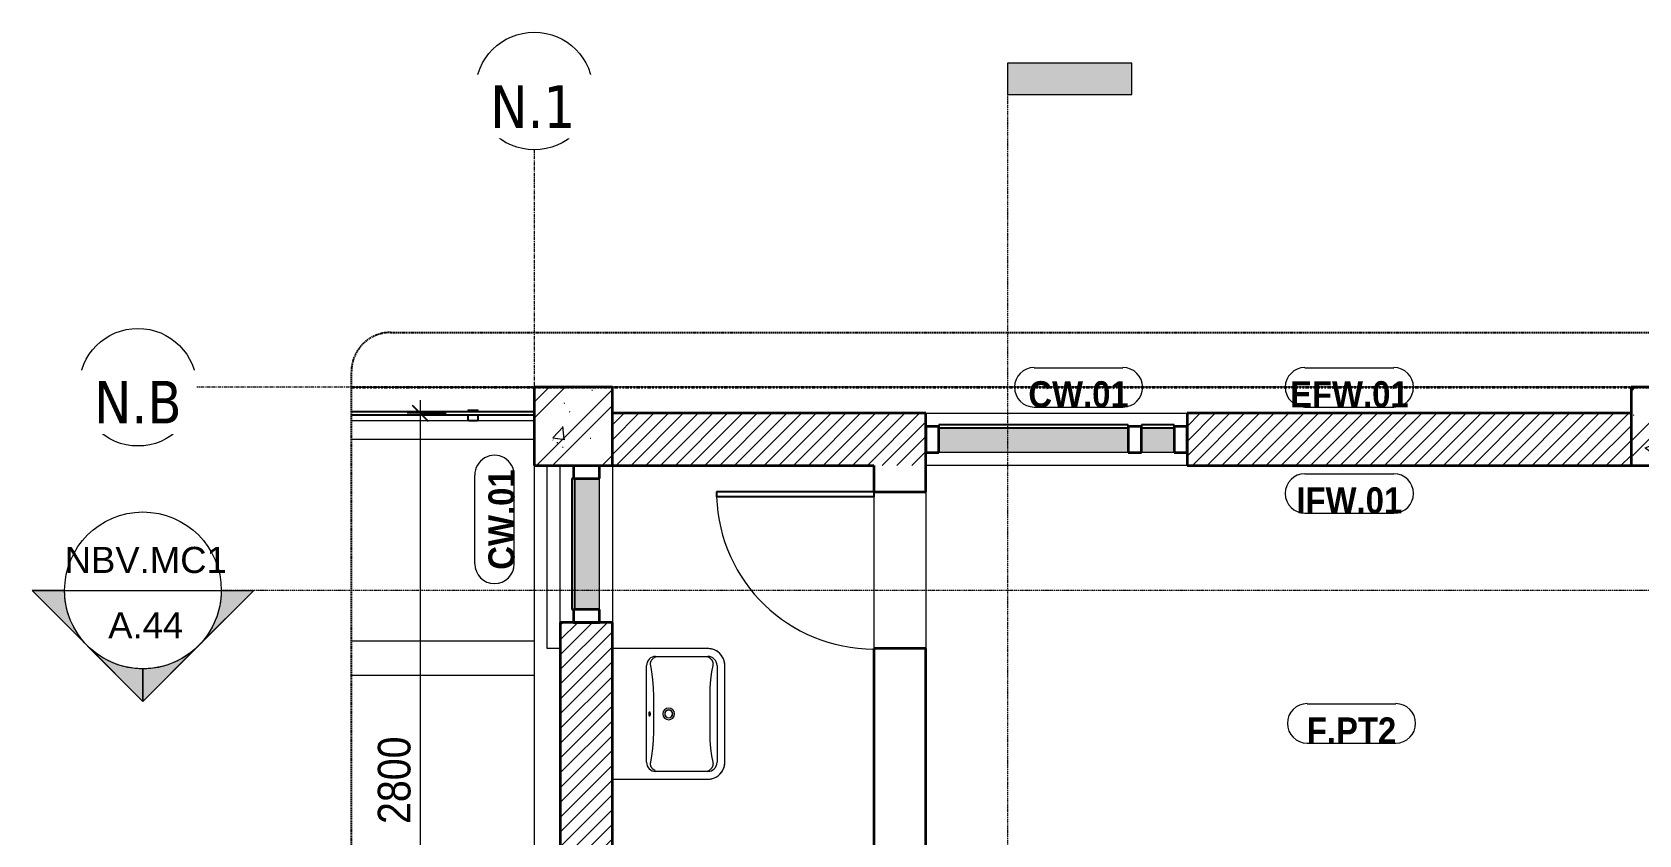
# Model space of a CAD drawing. Header units: millimetres. Extents: x 67230 to 175545, y -2320 to 85793.
# Drawn here: x 67230 to 73383, y 82706 to 85776 of the extents above; entities that cross this region are included whole.
import ezdxf

# ---------------------------------------------------------------- set-up
doc = ezdxf.new("R2010")
doc.units = ezdxf.units.MM
for name, pattern in [('Dash - Tight', [4.5, 3, -1.5]), ('Dash Dot 3_16_', [7.9375, 4.7625, -1.5875, 0, -1.5875]), ('Double dash', [41.999998, 12, -6, 6, -6, 6, -6]), ('Grid Line', [22.225, 12.7, -3.175, 3.175, -3.175]), ('Hidden', [7.14375, 4.7625, -2.38125])]:
    doc.linetypes.add(name, pattern=pattern)
for name, color, linetype, lineweight in [('A-ANNO-DIMS', 211, 'Continuous', 9), ('A-ANNO-DIMS-50', 211, 'Continuous', 9), ('A-ANNO-NOTE', 131, 'Continuous', 9), ('A-DETL-GENF-1', 92, 'Dash - Tight', 18), ('A-DETL-GENF-2', 92, 'Hidden', 25), ('A-DOOR', 31, 'Continuous', 18), ('A-DOOR-1', 31, 'Continuous', 25), ('A-FLOR', 192, 'Continuous', 18), ('A-FLOR-HRAL', 11, 'Continuous', 18), ('A-FLOR-HRAL-1', 11, 'Continuous', 25), ('A-GLAZ-CURT', 52, 'Continuous', 18), ('A-GLAZ-CURT-1', 52, 'Continuous', 25), ('A-GLAZ-CWMG', 51, 'Continuous', 18), ('A-GLAZ-CWMG-1', 51, 'Continuous', 35), ('A-WALL', 113, 'Continuous', 18), ('A-WALL-1', 9, 'Continuous', 18), ('A-WALL-2', 113, 'Continuous', 35), ('C-PROP-LINE', 91, 'Double dash', 35), ('G-ANNO-SYMB', 111, 'Continuous', 9), ('G-ANNO-SYMB-1', 111, 'Dash Dot 3_16_', 18), ('P-SANR-FIXT', 6, 'Continuous', 18), ('S-COLS', 52, 'Continuous', 18), ('S-COLS-1', 9, 'Continuous', 18), ('S-COLS-2', 52, 'Continuous', 35), ('S-GRID-1', 1, 'Grid Line', 9), ('S-GRID-IDEN', 1, 'Continuous', 9)]:
    doc.layers.add(name, color=color, linetype=linetype, lineweight=lineweight)
doc.styles.add('Arial_1', font='arial.ttf', dxfattribs={"height": 100})
doc.styles.add('Arial_B', font='arialbd.ttf', dxfattribs={"width": 0.9, "height": 100})
doc.styles.add('Tahoma_B', font='tahomabd.ttf', dxfattribs={"height": 162.5})
doc.styles.add('UTM Avo', font='', dxfattribs={"width": 0.9, "height": 125})
doc.styles.get('UTM Avo').set_extended_font_data('UTM Avo')
doc.dimstyles.new('1_Dim_chi_tiet_2_5_1', dxfattribs={"dimscale": 304.8, "dimtxt": 124.912619, "dimasz": 0.19685, "dimexe": 0.164042, "dimexo": 0.0625, "dimgap": 0.016404, "dimtad": 1, "dimdec": 0, "dimrnd": 5, "dimzin": 0, "dimdsep": 46, "dimtxsty": 'UTM Avo', "dimblk1": 'OBLIQUE', "dimblk2": 'OBLIQUE', "dimsah": 1, "dimcen": 0.09, "dimdle": 0.164042, "dimazin": 0, "dimtfac": 1, "dimtdec": 4, "dimtix": 1, "dimtmove": 0, "dimatfit": 3, "dimfxl": 0.328084, "dimfxlon": 1, "dimtvp": 1, "dimtolj": 1, "dimtzin": 0, "dimarcsym": 2})
pattern_1 = [(50, (-69302.56, -84268.23), (364.3679, -31.8783), [38.1, -419.1]), (355, (-69302.56, -84268.23), (-70.4859, 382.1133), [30.48, -335.28]), (100.451, (-69272.2, -84270.9), (293.885, 350.2334), [32.38, -356.18]), (46.184, (-69302.56, -84166.63), (542.1585, -84.0858), [57.15, -628.65]), (96.636, (-69257.4, -84173.63), (474.805, 494.8554), [48.57, -534.27]), (351.184, (-69302.56, -84166.6), (474.8102, 494.85), [45.72, -502.92]), (21, (-69251.76, -84192.03), (303.2285, -204.5305), [38.1, -419.1]), (326, (-69251.76, -84192.03), (123.6039, 368.376), [30.48, -335.28]), (71.451, (-69226.5, -84209.07), (426.8341, 163.8427), [32.38, -356.18]), (37.5, (-69302.56, -84268.23), (6.17665, 169.11015), [3.353, -327.863, 3.353, -337.007, -336.55]), (37.5, (-69302.56, -84268.23), (6.17665, 169.11015), [-671.576, 3.353, -333.197]), (7.5, (-69302.56, -84268.23), (133.63888, 200.3615), [3.353, -190.703, 3.353, -320.243, -128.27]), (7.5, (-69302.56, -84268.23), (133.63888, 200.3615), [-517.652, 3.353, -124.917]), (327.5, (-69415.85, -84268.23), (271.18182, -11.45836), [3.353, -123.647, 3.353, -918.667]), (327.5, (-69415.85, -84268.23), (271.18182, -11.45836), [-130.353, -392.887, 3.353, -522.427]), (317.5, (-69466.65, -84268.23), (296.2585, 50.85285), [3.353, -161.747, 3.353, -633.171]), (317.5, (-69466.65, -84268.23), (296.2585, 50.85285), [-168.453, -259.791, 3.353, -370.027]), (45, (-69302.56, -84268.23), (-125.7236, 125.7236), []), (45, (-69302.56, -84077.73), (-125.7236, 125.7236), [])]
pattern_2 = [(50, (-73502.56, -84268.23), (364.3679, -31.8783), [38.1, -419.1]), (355, (-73502.56, -84268.23), (-70.4859, 382.1133), [30.48, -335.28]), (100.451, (-73472.2, -84270.9), (293.885, 350.2334), [32.38, -356.18]), (46.184, (-73502.56, -84166.63), (542.1585, -84.0858), [57.15, -628.65]), (96.636, (-73457.4, -84173.63), (474.805, 494.8554), [48.57, -534.27]), (351.184, (-73502.56, -84166.6), (474.8102, 494.85), [45.72, -502.92]), (21, (-73451.76, -84192.03), (303.2285, -204.5305), [38.1, -419.1]), (326, (-73451.76, -84192.03), (123.6039, 368.376), [30.48, -335.28]), (71.451, (-73426.5, -84209.07), (426.8341, 163.8427), [32.38, -356.18]), (37.5, (-73502.56, -84268.23), (6.17665, 169.11015), [3.353, -327.863, 3.353, -337.007, -336.55]), (37.5, (-73502.56, -84268.23), (6.17665, 169.11015), [-671.576, 3.353, -333.197]), (7.5, (-73502.56, -84268.23), (133.63888, 200.3615), [3.353, -190.703, 3.353, -320.243, -128.27]), (7.5, (-73502.56, -84268.23), (133.63888, 200.3615), [-517.652, 3.353, -124.917]), (327.5, (-73615.85, -84268.23), (271.18182, -11.45836), [3.353, -123.647, 3.353, -918.667]), (327.5, (-73615.85, -84268.23), (271.18182, -11.45836), [-130.353, -392.887, 3.353, -522.427]), (317.5, (-73666.65, -84268.23), (296.2585, 50.85285), [3.353, -161.747, 3.353, -633.171]), (317.5, (-73666.65, -84268.23), (296.2585, 50.85285), [-168.453, -259.791, 3.353, -370.027]), (45, (-73502.56, -84268.23), (-125.72359, 125.72359), []), (45, (-73502.56, -84077.73), (-125.72359, 125.72359), [])]
pattern_3 = [(45, (0, 0), (-28.284271, 28.284271), [])]

# ---------------------------------------------------------------- blocks, each defined once
blk = doc.blocks.new('M_Concrete-Rectangular-Column2 - 300x300-2035845-TKCS_NHÀ BẢO VỆ - MẶT BẰNG COTE _1_000')
at = {"layer": 'S-COLS-1'}
h = blk.add_hatch(dxfattribs=at)
h.set_pattern_fill('FP_1', color=256, style=0, pattern_type=2)
h.set_pattern_definition(pattern_1)
h.paths.add_polyline_path([(-150, -150), (150, -150), (150, 150), (-150, 150)])
h = blk.add_hatch(dxfattribs=at)
h.set_pattern_fill('FP_1', color=256, style=0, pattern_type=2)
h.set_pattern_definition(pattern_1)
h.paths.add_polyline_path([(-150, -150), (150, -150), (150, 150), (-150, 150)])
at = {"layer": 'S-COLS-2'}
for p, q in [((150, 150), (-150, 150)), ((-150, 150), (-150, -150)), ((150, -150), (150, 150)), ((-150, -150), (150, -150))]:
    blk.add_line(p, q, dxfattribs=at)
blk = doc.blocks.new('M_Concrete-Rectangular-Column2 - 300x300-V2-TKCS_NHÀ BẢO VỆ - MẶT BẰNG COTE _1_000')
at = {"layer": 'S-COLS-1'}
h = blk.add_hatch(dxfattribs=at)
h.set_pattern_fill('FP_3', color=256, style=0, pattern_type=2)
h.set_pattern_definition(pattern_2)
h.paths.add_polyline_path([(150, -150), (150, 150), (-150, 150), (-150, -150)])
h = blk.add_hatch(dxfattribs=at)
h.set_pattern_fill('FP_3', color=256, style=0, pattern_type=2)
h.set_pattern_definition(pattern_2)
h.paths.add_polyline_path([(150, -150), (150, 150), (-150, 150), (-150, -150)])
at = {"layer": 'S-COLS-2'}
for p, q in [((150, 150), (-150, 150)), ((-150, 150), (-150, -150)), ((150, -150), (150, 150)), ((-150, -150), (150, -150))]:
    blk.add_line(p, q, dxfattribs=at)
blk = doc.blocks.new('System Panel - Glazed-2035462-TKCS_NHÀ BẢO VỆ - MẶT BẰNG COTE _1_000')
at = {"layer": 'A-GLAZ-CURT-1'}
for p, q in [((362.5, 6), (-362.5, 6)), ((-362.5, 6), (-362.5, -6)), ((362.5, -6), (362.5, 6)), ((-362.5, -6), (362.5, -6))]:
    blk.add_line(p, q, dxfattribs=at)
blk = doc.blocks.new('Rectangular Mullion - 50 x 100mm-2023109-TKCS_NHÀ BẢO VỆ - MẶT BẰNG COTE _1_000')
at = {"layer": 'A-GLAZ-CWMG'}
blk.add_hatch(color=256, dxfattribs=at).paths.add_polyline_path([(71427.6, 84168.2), (71427.6, 84262.2), (70702.6, 84262.2), (70702.6, 84168.2)])
blk.add_line((71427.6, 84168.2), (70702.6, 84168.2), dxfattribs=at)
blk = doc.blocks.new('Rectangular Mullion - 50 x 100mm-2035463-TKCS_NHÀ BẢO VỆ - MẶT BẰNG COTE _1_000')
at = {"layer": 'A-GLAZ-CWMG-1'}
for p, q in [((-50, 100), (0, 100)), ((-50, 0), (-50, 100)), ((0, 100), (0, 0)), ((0, 0), (-50, 0))]:
    blk.add_line(p, q, dxfattribs=at)
blk = doc.blocks.new('Rectangular Mullion - 50 x 100mm-2035464-TKCS_NHÀ BẢO VỆ - MẶT BẰNG COTE _1_000')
at = {"layer": 'A-GLAZ-CWMG-1'}
for p, q in [((0, 100), (-50, 100)), ((-50, 100), (-50, 0)), ((0, 0), (0, 100)), ((-50, 0), (0, 0))]:
    blk.add_line(p, q, dxfattribs=at)
blk = doc.blocks.new('System Panel - Glazed-4717077-TKCS_NHÀ BẢO VỆ - MẶT BẰNG COTE _1_000')
at = {"layer": 'A-GLAZ-CURT-1'}
for p, q in [((250, 6), (-250, 6)), ((-250, 6), (-250, -6)), ((250, -6), (250, 6)), ((-250, -6), (250, -6))]:
    blk.add_line(p, q, dxfattribs=at)
blk = doc.blocks.new('Rectangular Mullion - 50 x 100mm-4717076-TKCS_NHÀ BẢO VỆ - MẶT BẰNG COTE _1_000')
at = {"layer": 'A-GLAZ-CWMG'}
blk.add_hatch(color=256, dxfattribs=at).paths.add_polyline_path([(69402.6, 83568.2), (69402.6, 84068.2), (69308.6, 84068.2), (69308.6, 83568.2), (69360.8, 83568.2)])
blk.add_line((69402.6, 83568.2), (69402.6, 84068.2), dxfattribs=at)
blk = doc.blocks.new('Rectangular Mullion - 50 x 100mm-2035485-TKCS_NHÀ BẢO VỆ - MẶT BẰNG COTE _1_000')
at = {"layer": 'A-GLAZ-CWMG-1'}
for p, q in [((-50, 0), (0, 0)), ((-50, -100), (-50, 0)), ((0, 0), (0, -100)), ((0, -100), (-50, -100))]:
    blk.add_line(p, q, dxfattribs=at)
blk = doc.blocks.new('Rectangular Mullion - 50 x 100mm-2035486-TKCS_NHÀ BẢO VỆ - MẶT BẰNG COTE _1_000')
at = {"layer": 'A-GLAZ-CWMG-1'}
for p, q in [((0, 0), (-50, 0)), ((-50, 0), (-50, -100)), ((-50, -100), (0, -100))]:
    blk.add_line(p, q, dxfattribs=at)
blk = doc.blocks.new('NBS_CLDPhysicalSecuritySystems_MtlMeshPnlFncngSym_CLDModsecSecurusS3_InfillPanel - NBS_CLDPhysicalSecuritySystems_MtlMeshPnlFncngSym_CLDModsecSecurusS2_InfillPanel-4716033-TKCS_NHÀ BẢO VỆ - MẶT BẰNG COTE _1_000')
at = {"layer": 'A-FLOR-HRAL'}
for p, q in [((218, 27), (0, 27)), ((700, 27), (250, 27))]:
    blk.add_line(p, q, dxfattribs=at)
at = {"layer": 'A-FLOR-HRAL-1'}
for p, q in [((700, 6), (0, 6)), ((214, 23), (214, 6)), ((250, 27), (218, 27)), ((254, 6), (254, 23)), ((0, -6), (700, -6)), ((214, -6), (214, -11)), ((214, -11), (254, -11)), ((254, -11), (254, -6))]:
    blk.add_line(p, q, dxfattribs=at)
for centre, start, end in [((218, 23), 90, 180), ((250, 23), 360, 90)]:
    blk.add_arc(centre, 4, start, end, dxfattribs=at)
blk = doc.blocks.new('System Panel - Glazed-4717080-TKCS_NHÀ BẢO VỆ - MẶT BẰNG COTE _1_000')
at = {"layer": 'A-GLAZ-CURT-1'}
for p, q in [((62.5, 6), (-62.5, 6)), ((-62.5, 6), (-62.5, -6)), ((62.5, -6), (62.5, 6)), ((-62.5, -6), (62.5, -6))]:
    blk.add_line(p, q, dxfattribs=at)
blk = doc.blocks.new('Rectangular Mullion - 50 x 100mm-4717079-TKCS_NHÀ BẢO VỆ - MẶT BẰNG COTE _1_000')
at = {"layer": 'A-GLAZ-CWMG'}
blk.add_hatch(color=256, dxfattribs=at).paths.add_polyline_path([(71602.6, 84168.2), (71602.6, 84262.2), (71477.6, 84262.2), (71477.6, 84168.2)])
blk.add_line((71602.6, 84168.2), (71477.6, 84168.2), dxfattribs=at)
blk = doc.blocks.new('Rectangular Mullion - 50 x 100mm-2035461-TKCS_NHÀ BẢO VỆ - MẶT BẰNG COTE _1_000')
at = {"layer": 'A-GLAZ-CWMG-1'}
for p, q in [((-25, 100), (25, 100)), ((-25, 0), (-25, 100)), ((25, 100), (25, 0)), ((25, 0), (-25, 0))]:
    blk.add_line(p, q, dxfattribs=at)
blk = doc.blocks.new('M_Single-Flush1 - D7-600x2000-4713087-TKCS_NHÀ BẢO VỆ - MẶT BẰNG COTE _1_000')
at = {"layer": 'A-DOOR'}
blk.add_arc((300, 100), 601.7, 91.90484, 180, dxfattribs=at)
at = {"layer": 'A-DOOR-1'}
for p, q in [((280, 100), (280, 701.4)), ((300, 701.4), (280, 701.4)), ((300, 100), (300, 701.4)), ((300, 100), (280, 100))]:
    blk.add_line(p, q, dxfattribs=at)
blk = doc.blocks.new('Blocks_Consilio Wall Hung Basin_F03658EN - Unique-4715509-TKCS_NHÀ BẢO VỆ - MẶT BẰNG COTE _1_000')
at = {"layer": 'P-SANR-FIXT'}
for p, q in [((-250, 0), (-250, -365)), ((250, -365), (250, 0)), ((-220, -365), (-220, -165)), ((-185, -130), (185, -130)), ((-66.9, -157.6), (66.9, -157.6)), ((220, -165), (220, -365)), ((185, -400), (-185, -400)), ((-185, -430), (185, -430)), ((66.9, -372.4), (-66.9, -372.4))]:
    blk.add_line(p, q, dxfattribs=at)
at = {"layer": 'P-SANR-FIXT', "flags": 128}
for points in [[(-185, -146), (-160.7, -150.9), (-131.9, -154.6), (-100.2, -156.9), (-66.9, -157.6)], [(-8.5, -141.9), (-8.3, -141.4), (-7.5, -141), (-6.4, -140.7), (-4.8, -140.4), (-3, -140.2), (-1, -140.1), (1, -140.1), (3, -140.2), (4.8, -140.4), (6.4, -140.7), (7.5, -141), (8.3, -141.4), (8.5, -141.9)], [(8.5, -141.9), (8.3, -142.3), (7.5, -142.7), (6.4, -143.1), (4.8, -143.3), (3, -143.5), (1, -143.7), (-1, -143.7), (-3, -143.5), (-4.8, -143.3), (-6.4, -143.1), (-7.5, -142.7), (-8.3, -142.3), (-8.5, -141.9)], [(66.9, -157.6), (100.2, -156.9), (131.9, -154.6), (160.7, -150.9), (185, -146)], [(-66.9, -372.4), (-100.2, -373.1), (-131.9, -375.4), (-160.7, -379.1), (-185, -384)], [(185, -384), (160.7, -379.1), (131.9, -375.4), (100.2, -373.1), (66.9, -372.4)]]:
    blk.add_lwpolyline(points, dxfattribs=at)
at = {"layer": 'P-SANR-FIXT'}
for centre, radius, start, end in [((-185, -165), 35, 90, 180), ((185, -165), 35, 360, 90), ((0, -215), 22.5, 0, 180), ((0, -215), 22.5, 180, 0), ((0, -215), 15.4, 0, 180), ((0, -215), 15.4, 180, 0), ((0, -215), 14.6, 0, 180), ((0, -215), 14.6, 180, 0), ((-185, -365), 65, 180, 270), ((-185, -365), 65, 180, 193.34244), ((-185, -365), 35, 180, 270), ((185, -365), 65, 270, 360), ((185, -365), 35, 270, 0), ((185, -365), 65, 346.65756, 360), ((-185, -365), 65, 196.65877, 223.34132), ((-185, -365), 65, 226.65795, 253.33995), ((-185, -365), 65, 256.65641, 270), ((185, -365), 65, 270, 283.34359), ((185, -365), 65, 286.66005, 313.34205), ((185, -365), 65, 316.65868, 343.34123)]:
    blk.add_arc(centre, radius, start, end, dxfattribs=at)
for points, knots in [([(-218.5, -165), (-217.4, -162.6), (-215.7, -159.7), (-213.2, -156.4), (-211.4, -154.4), (-209.2, -152.3), (-206.5, -150.3), (-204, -148.8), (-201.8, -147.7), (-199.9, -146.9), (-198.4, -146.4), (-196.9, -146), (-194.8, -145.6), (-191, -145.1), (-187.5, -145.5), (-185, -146)], [-1, -1, -1, -1, -0.785714, -0.732143, -0.678571, -0.571429, -0.5, -0.428571, -0.357143, -0.321429, -0.285714, -0.25, -0.214286, -0.142857, 0, 0, 0, 0]), ([(185, -146), (186.8, -145.6), (189.5, -145.3), (192.9, -145.3), (195.3, -145.7), (197.3, -146.1), (198.8, -146.5), (201, -147.3), (203.6, -148.5), (206.5, -150.3), (209.5, -152.6), (212.9, -155.8), (216.1, -160.2), (217.7, -163.4), (218.5, -165)], [-1, -1, -1, -1, -0.892857, -0.839286, -0.785714, -0.732143, -0.705357, -0.678571, -0.571429, -0.5, -0.428571, -0.285714, -0.142857, 0, 0, 0, 0]), ([(-185, -384), (-186.8, -384.4), (-189.5, -384.7), (-192.9, -384.7), (-195.3, -384.3), (-197.3, -383.9), (-198.8, -383.5), (-201, -382.7), (-203.6, -381.5), (-206.5, -379.7), (-209.5, -377.4), (-212.9, -374.2), (-216.1, -369.8), (-217.7, -366.6), (-218.5, -365)], [-1, -1, -1, -1, -0.892857, -0.839286, -0.785714, -0.732143, -0.705357, -0.678571, -0.571429, -0.5, -0.428571, -0.285714, -0.142857, 0, 0, 0, 0]), ([(218.5, -365), (217.4, -367.4), (215.7, -370.3), (213.2, -373.6), (211.4, -375.6), (209.2, -377.7), (206.5, -379.7), (204, -381.2), (201.8, -382.3), (199.9, -383.1), (198.4, -383.6), (196.9, -384), (194.8, -384.4), (191, -384.9), (187.5, -384.5), (185, -384)], [-1, -1, -1, -1, -0.785714, -0.732143, -0.678571, -0.571429, -0.5, -0.428571, -0.357143, -0.321429, -0.285714, -0.25, -0.214286, -0.142857, 0, 0, 0, 0])]:
    blk.add_open_spline(points, degree=3, knots=knots, dxfattribs=at)
blk = doc.blocks.new('Family - ___-1476882-TKCS_NHÀ BẢO VỆ - MẶT BẰNG COTE _1_000')
at = {"layer": 'C-PROP-LINE'}
blk.add_line((68452.6, 84418.2), (76049.7, 84418.2), dxfattribs=at)
blk = doc.blocks.new('BORDER VIEW - BORDER VIEW-4796324-TKCS_NHÀ BẢO VỆ - MẶT BẰNG COTE _1_000')
at = {"layer": 'A-DETL-GENF-2'}
for p, q in [((150, 3289.3), (7447.1, 3289.3)), ((0, 150), (0, 3139.3))]:
    blk.add_line(p, q, dxfattribs=at)
blk.add_arc((150, 3139.3), 150, 90, 180, dxfattribs=at)
blk = doc.blocks.new('DIMBLOCK6-TKCS_NHÀ BẢO VỆ - MẶT BẰNG COTE _1_000')
at = {"layer": 'A-ANNO-DIMS-50'}
for p, q in [((68716.1, 84368.2), (68716.1, 81468.2)), ((68816.1, 84318.2), (68666.1, 84318.2)), ((68716.1, 84318.2), (68816.1, 84318.2)), ((68816.1, 81518.2), (68666.1, 81518.2)), ((68716.1, 81518.2), (68816.1, 81518.2))]:
    blk.add_line(p, q, dxfattribs=at)
at = {"layer": 'A-ANNO-DIMS-50', "lineweight": 25}
for p, q in [((68716.1, 84318.2), (68686.1, 84348.2)), ((68716.1, 84318.2), (68746.1, 84288.2)), ((68716.1, 81518.2), (68686.1, 81548.2)), ((68716.1, 81518.2), (68746.1, 81488.2))]:
    blk.add_line(p, q, dxfattribs=at)
at = {"layer": 'A-ANNO-DIMS-50', "color": 0, "insert": (68553.7, 82747.1), "char_height": 125, "width": 410.824, "attachment_point": 1, "rotation": 90, "line_spacing_factor": 1.110334, "style": 'UTM Avo'}
blk.add_mtext('2800', dxfattribs=at)
blk = doc.blocks.new('_Oblique')
at = {"color": 0, "linetype": 'ByBlock', "lineweight": -2}
blk.add_line((-0.5, -0.5), (0.5, 0.5), dxfattribs=at)
blk = doc.blocks.new('Section - 3_32_ x 3_8_-4701953-TKCS_NHÀ BẢO VỆ - MẶT BẰNG COTE _1_000')
at = {"layer": 'G-ANNO-SYMB'}
blk.add_hatch(color=256, dxfattribs=at).paths.add_polyline_path([(0, 9.525), (0, 0), (-2.38125, 0), (-2.38125, 9.525)])
for p, q in [((0, 9.525), (-2.38125, 9.525)), ((-2.38125, 9.525), (-2.38125, 0)), ((0, 0), (0, 9.525)), ((-2.38125, 0), (0, 0))]:
    blk.add_line(p, q, dxfattribs=at)
blk = doc.blocks.new('Section - M_Section Head - Filled-352373-TKCS_NHÀ BẢO VỆ - MẶT BẰNG COTE _1_000')
at = {"layer": 'G-ANNO-SYMB'}
h = blk.add_hatch(color=256, dxfattribs=at)
edge = h.paths.add_edge_path()
edge.add_line((-6, 8.49), (-6, 6))
edge.add_arc((-6, 0), 6, 90, 135)
edge.add_line((-10.24, 4.24), (-6, 8.49))
h = blk.add_hatch(color=256, dxfattribs=at)
edge = h.paths.add_edge_path()
edge.add_line((-6, 8.49), (-1.76, 4.24))
edge.add_arc((-6, 0), 6, 45, 90)
edge.add_line((-6, 6), (-6, 8.49))
h = blk.add_hatch(color=256, dxfattribs=at)
edge = h.paths.add_edge_path()
edge.add_line((-14.49, 0), (-10.24, 4.24))
edge.add_arc((-6, 0), 6, 135, 180)
edge.add_line((-12, 0), (-14.49, 0))
h = blk.add_hatch(color=256, dxfattribs=at)
edge = h.paths.add_edge_path()
edge.add_line((2.49, 0), (0, 0))
edge.add_arc((-6, 0), 6, 360, 405)
edge.add_line((-1.76, 4.24), (2.49, 0))
for p, q in [((-6, 8.49), (-14.49, 0)), ((-6, 8.49), (-10.24, 4.24)), ((-6, 8.49), (2.49, 0)), ((-6, 6), (-6, 8.49)), ((-6, 8.49), (-6, 6)), ((-1.76, 4.24), (-6, 8.49)), ((-10.24, 4.24), (-14.49, 0)), ((2.49, 0), (-1.76, 4.24)), ((-14.49, 0), (-12, 0)), ((0, 0), (2.49, 0)), ((-12, 0), (-14.49, 0)), ((0, 0), (2.49, 0))]:
    blk.add_line(p, q, dxfattribs=at)
for start, end in [(360, 180), (90, 135), (45, 90), (135, 180), (360, 45), (180, 360)]:
    blk.add_arc((-6, 0), 6, start, end, dxfattribs=at)
blk = doc.blocks.new('Grid - M_Grid Head - Circle-353313-TKCS_NHÀ BẢO VỆ - MẶT BẰNG COTE _1_000')
at = {"layer": 'S-GRID-IDEN'}
blk.add_circle((0, 0), 4.5, dxfattribs=at)
blk = doc.blocks.new('NCV_GHI CHU VAT LIEU HOAN THIEN - NCV_GHI CHU VAT LIEU HOAN THIEN-2360914-TKCS_NHÀ BẢO VỆ - MẶT BẰNG COTE _1_000')
at = {"layer": 'A-ANNO-NOTE'}
for p, q in [((-3.37, 1.49), (3.43, 1.49)), ((-3.37, -1.52), (3.43, -1.52))]:
    blk.add_line(p, q, dxfattribs=at)
for centre, start, end in [((-3.37, -0.01), 90, 270), ((3.43, -0.01), 270, 90)]:
    blk.add_arc(centre, 1.51, start, end, dxfattribs=at)

msp = doc.modelspace()

# ---------------------------------------------------------------- hatches: boundary and pattern name
at = {"layer": 'A-WALL-1'}
h = msp.add_hatch(dxfattribs=at)
h.set_pattern_fill('FP_5', color=256, style=0, pattern_type=2)
h.set_pattern_definition(pattern_3)
h.paths.add_polyline_path([(73352.6, 84118.2), (73352.6, 84318.2), (71652.6, 84318.2), (71652.6, 84118.2), (72631.9, 84118.2)])
h.paths.add_polyline_path([(70452.6, 84118.2), (70652.6, 84118.2), (70652.6, 84318.2), (69452.6, 84318.2), (69452.6, 84118.2), (70451.2, 84118.2)])
h = msp.add_hatch(dxfattribs=at)
h.set_pattern_fill('FP_5', color=256, style=0, pattern_type=2)
h.set_pattern_definition(pattern_3)
h.paths.add_polyline_path([(73352.6, 84118.2), (73352.6, 84318.2), (71652.6, 84318.2), (71652.6, 84118.2), (72631.9, 84118.2)])
h.paths.add_polyline_path([(70452.6, 84118.2), (70652.6, 84118.2), (70652.6, 84318.2), (69452.6, 84318.2), (69452.6, 84118.2), (70451.2, 84118.2)])
h = msp.add_hatch(dxfattribs=at)
h.set_pattern_fill('FP_5', color=256, style=0, pattern_type=2)
h.set_pattern_definition(pattern_3)
h.paths.add_polyline_path([(69452.6, 81718.2), (69452.6, 83518.2), (69252.6, 83518.2), (69252.6, 81718.2), (69360.8, 81718.2)])
h = msp.add_hatch(dxfattribs=at)
h.set_pattern_fill('FP_5', color=256, style=0, pattern_type=2)
h.set_pattern_definition(pattern_3)
h.paths.add_polyline_path([(69452.6, 81718.2), (69452.6, 83518.2), (69252.6, 83518.2), (69252.6, 81718.2), (69360.8, 81718.2)])

# ---------------------------------------------------------------- linework, layer by layer
at = {"layer": 'A-FLOR'}
for p, q in [((73352.6, 84418.2), (69452.6, 84418.2)), ((69152.6, 84118.2), (69152.6, 82518.2)), ((70452.6, 84018.2), (70452.6, 83418.2)), ((69152.6, 83446.9), (68452.6, 83446.9)), ((68452.6, 83316.9), (69152.6, 83316.9))]:
    msp.add_line(p, q, dxfattribs=at)
at = {"layer": 'A-WALL'}
for p, q in [((68452.6, 84418.2), (69152.6, 84418.2)), ((70652.6, 84318.2), (71652.6, 84318.2)), ((69152.6, 84218.2), (68452.6, 84218.2)), ((69202.6, 83418.2), (69202.6, 84118.2)), ((69252.6, 83518.2), (69252.6, 84118.2)), ((69452.6, 84118.2), (69452.6, 83518.2)), ((71652.6, 84118.2), (70652.6, 84118.2)), ((70652.6, 84018.2), (70652.6, 83418.2)), ((69252.6, 83418.2), (69202.6, 83418.2))]:
    msp.add_line(p, q, dxfattribs=at)
at = {"layer": 'A-WALL-2'}
for p, q in [((70652.6, 84318.2), (69452.6, 84318.2)), ((70652.6, 84018.2), (70652.6, 84318.2)), ((73352.6, 84318.2), (71652.6, 84318.2)), ((71652.6, 84318.2), (71652.6, 84118.2)), ((69452.6, 84118.2), (70452.6, 84118.2)), ((70452.6, 84118.2), (70452.6, 84018.2)), ((71652.6, 84118.2), (73352.6, 84118.2)), ((70452.6, 84018.2), (70652.6, 84018.2)), ((69452.6, 83518.2), (69252.6, 83518.2)), ((69252.6, 83518.2), (69252.6, 82518.2)), ((69452.6, 81718.2), (69452.6, 83518.2)), ((70652.6, 83418.2), (70452.6, 83418.2)), ((70452.6, 83418.2), (70452.6, 81718.2)), ((70652.6, 81718.2), (70652.6, 83418.2))]:
    msp.add_line(p, q, dxfattribs=at)
at = {"layer": 'G-ANNO-SYMB'}
msp.add_line((67354.3, 83640.7), (67954.3, 83640.7), dxfattribs=at)
at = {"layer": 'G-ANNO-SYMB-1'}
for p, q in [((70965, 85538.5), (70965, 80166.2)), ((76210.4, 83640.7), (67954.3, 83640.7))]:
    msp.add_line(p, q, dxfattribs=at)
at = {"layer": 'S-GRID-1'}
for p, q in [((69152.6, 85326.4), (69152.6, 84076.4)), ((75906.9, 84418.2), (69110.2, 84418.2)), ((69152.6, 84076.4), (69152.6, 82008.2))]:
    msp.add_line(p, q, dxfattribs=at)

# ---------------------------------------------------------------- block references
at = {"layer": 'A-ANNO-NOTE', "xscale": 50, "yscale": 50, "zscale": 50}
for p in [(71235.7, 84418.2), (72272.6, 84418.2), (72272.6, 84012.3), (72280.8, 83132.6)]:
    msp.add_blockref('NCV_GHI CHU VAT LIEU HOAN THIEN - NCV_GHI CHU VAT LIEU HOAN THIEN-2360914-TKCS_NHÀ BẢO VỆ - MẶT BẰNG COTE _1_000', p, dxfattribs=at)
at = {"layer": 'A-ANNO-NOTE', "xscale": 50, "yscale": 50, "zscale": 50, "rotation": 89.99999999999984}
msp.add_blockref('NCV_GHI CHU VAT LIEU HOAN THIEN - NCV_GHI CHU VAT LIEU HOAN THIEN-2360914-TKCS_NHÀ BẢO VỆ - MẶT BẰNG COTE _1_000', (69000.1, 83910.5), dxfattribs=at)
at = {"layer": 'A-DETL-GENF-1'}
msp.add_blockref('BORDER VIEW - BORDER VIEW-4796324-TKCS_NHÀ BẢO VỆ - MẶT BẰNG COTE _1_000', (68452.6, 81338.2), dxfattribs=at)
at = {"layer": 'A-DOOR', "rotation": 90}
msp.add_blockref('M_Single-Flush1 - D7-600x2000-4713087-TKCS_NHÀ BẢO VỆ - MẶT BẰNG COTE _1_000', (70552.6, 83718.2), dxfattribs=at)
at = {"layer": 'A-FLOR-HRAL', "rotation": 180}
msp.add_blockref('NBS_CLDPhysicalSecuritySystems_MtlMeshPnlFncngSym_CLDModsecSecurusS3_InfillPanel - NBS_CLDPhysicalSecuritySystems_MtlMeshPnlFncngSym_CLDModsecSecurusS2_InfillPanel-4716033-TKCS_NHÀ BẢO VỆ - MẶT BẰNG COTE _1_000', (69152.6, 84318.2), dxfattribs=at)
at = {"layer": 'A-GLAZ-CURT'}
for name, p in [('System Panel - Glazed-2035462-TKCS_NHÀ BẢO VỆ - MẶT BẰNG COTE _1_000', (71065.1, 84268.2)), ('System Panel - Glazed-4717080-TKCS_NHÀ BẢO VỆ - MẶT BẰNG COTE _1_000', (71540.1, 84268.2))]:
    msp.add_blockref(name, p, dxfattribs=at)
at = {"layer": 'A-GLAZ-CURT', "rotation": 270}
msp.add_blockref('System Panel - Glazed-4717077-TKCS_NHÀ BẢO VỆ - MẶT BẰNG COTE _1_000', (69302.6, 83818.2), dxfattribs=at)
at = {"layer": 'A-GLAZ-CWMG'}
for name, p, rotation in [('Rectangular Mullion - 50 x 100mm-2035464-TKCS_NHÀ BẢO VỆ - MẶT BẰNG COTE _1_000', (70652.6, 84268.2), 180), ('Rectangular Mullion - 50 x 100mm-2035486-TKCS_NHÀ BẢO VỆ - MẶT BẰNG COTE _1_000', (69302.6, 84118.2), 90)]:
    msp.add_blockref(name, p, dxfattribs=dict(at, rotation=rotation))
for name in ['Rectangular Mullion - 50 x 100mm-2023109-TKCS_NHÀ BẢO VỆ - MẶT BẰNG COTE _1_000', 'Rectangular Mullion - 50 x 100mm-4717079-TKCS_NHÀ BẢO VỆ - MẶT BẰNG COTE _1_000', 'Rectangular Mullion - 50 x 100mm-4717076-TKCS_NHÀ BẢO VỆ - MẶT BẰNG COTE _1_000']:
    msp.add_blockref(name, (0, 0), dxfattribs=at)
at = {"layer": 'A-GLAZ-CWMG', "extrusion": (0, 0, -1)}
for name, p, rotation in [('Rectangular Mullion - 50 x 100mm-2035461-TKCS_NHÀ BẢO VỆ - MẶT BẰNG COTE _1_000', (-71452.6, 84268.2), 180), ('Rectangular Mullion - 50 x 100mm-2035463-TKCS_NHÀ BẢO VỆ - MẶT BẰNG COTE _1_000', (-71652.6, 84268.2), 180), ('Rectangular Mullion - 50 x 100mm-2035485-TKCS_NHÀ BẢO VỆ - MẶT BẰNG COTE _1_000', (-69302.6, 83518.2), 270)]:
    msp.add_blockref(name, p, dxfattribs=dict(at, rotation=rotation))
at = {"layer": 'C-PROP-LINE'}
msp.add_blockref('Family - ___-1476882-TKCS_NHÀ BẢO VỆ - MẶT BẰNG COTE _1_000', (0, 0), dxfattribs=at)
at = {"layer": 'G-ANNO-SYMB', "xscale": 49.99999999999998, "yscale": 49.99999999999998, "zscale": 49.99999999999998, "rotation": 269.9999999999996}
msp.add_blockref('Section - 3_32_ x 3_8_-4701953-TKCS_NHÀ BẢO VỆ - MẶT BẰNG COTE _1_000', (70965, 85538.5), dxfattribs=at)
at = {"layer": 'G-ANNO-SYMB', "extrusion": (0, 0, -1), "xscale": 49.99999999999998, "yscale": 49.99999999999998, "zscale": 49.99999999999998, "rotation": 180}
msp.add_blockref('Section - M_Section Head - Filled-352373-TKCS_NHÀ BẢO VỆ - MẶT BẰNG COTE _1_000', (-67954.3, 83640.7), dxfattribs=at)
at = {"layer": 'P-SANR-FIXT', "rotation": 89.9999999999999}
msp.add_blockref('Blocks_Consilio Wall Hung Basin_F03658EN - Unique-4715509-TKCS_NHÀ BẢO VỆ - MẶT BẰNG COTE _1_000', (69452.6, 83168.2), dxfattribs=at)
at = {"layer": 'S-COLS'}
for name, p in [('M_Concrete-Rectangular-Column2 - 300x300-2035845-TKCS_NHÀ BẢO VỆ - MẶT BẰNG COTE _1_000', (69302.6, 84268.2)), ('M_Concrete-Rectangular-Column2 - 300x300-V2-TKCS_NHÀ BẢO VỆ - MẶT BẰNG COTE _1_000', (73502.6, 84268.2))]:
    msp.add_blockref(name, p, dxfattribs=at)
at = {"layer": 'S-GRID-IDEN', "xscale": 49.99999999999998, "yscale": 49.99999999999998, "zscale": 49.99999999999998}
for p, rotation in [((69152.6, 85551.4), 180), ((67635.2, 84418.2), 90)]:
    msp.add_blockref('Grid - M_Grid Head - Circle-353313-TKCS_NHÀ BẢO VỆ - MẶT BẰNG COTE _1_000', p, dxfattribs=dict(at, rotation=rotation))

# ---------------------------------------------------------------- texts
at = {"layer": 'A-ANNO-NOTE', "char_height": 100, "attachment_point": 5, "line_spacing_factor": 0.936439, "style": 'Arial_B'}
for s, insert, width in [('\\pt2.25,4.5,6.75,9,11.25,13.5,15.75,18,20.25,22.5,24.75,27,29.25,31.5,33.75,36,38.25,40.5,42.75,45,47.25,49.5,51.75,54,56.25,58.5,60.75,63,65.25,67.5,69.75,72;CW.01', (71237, 84390.4), 390.15), ('\\pt2.25,4.5,6.75,9,11.25,13.5,15.75,18,20.25,22.5,24.75,27,29.25,31.5,33.75,36,38.25,40.5,42.75,45,47.25,49.5,51.75,54,56.25,58.5,60.75,63,65.25,67.5,69.75,72;EFW.01', (72274.1, 84390.4), 461.25), ('\\pt2.25,4.5,6.75,9,11.25,13.5,15.75,18,20.25,22.5,24.75,27,29.25,31.5,33.75,36,38.25,40.5,42.75,45,47.25,49.5,51.75,54,56.25,58.5,60.75,63,65.25,67.5,69.75,72;IFW.01', (72273.9, 83984.4), 410.85), ('\\pt2.25,4.5,6.75,9,11.25,13.5,15.75,18,20.25,22.5,24.75,27,29.25,31.5,33.75,36,38.25,40.5,42.75,45,47.25,49.5,51.75,54,56.25,58.5,60.75,63,65.25,67.5,69.75,72;F.PT2', (72282.4, 83104.7), 354.15)]:
    msp.add_mtext(s, dxfattribs=dict(at, insert=insert, width=width))
at = {"layer": 'A-ANNO-NOTE', "insert": (69027.9, 83911.8), "char_height": 100, "width": 390.15, "attachment_point": 5, "rotation": 90, "line_spacing_factor": 0.936439, "style": 'Arial_B'}
msp.add_mtext('\\pt2.25,4.5,6.75,9,11.25,13.5,15.75,18,20.25,22.5,24.75,27,29.25,31.5,33.75,36,38.25,40.5,42.75,45,47.25,49.5,51.75,54,56.25,58.5,60.75,63,65.25,67.5,69.75,72;CW.01', dxfattribs=at)
at = {"layer": 'G-ANNO-SYMB', "char_height": 100, "attachment_point": 5, "line_spacing_factor": 0.936439, "style": 'Arial_1'}
for s, insert, width in [('\\pt635,1270,1905,2540,3175,3810,4445,5080,5715,6350,6985,7620,8255,8890,9525,10160,10795,11430,12065,12700,13335,13970,14605,15240,15875,16510,17145,17780,18415,19050,19685,20320;NBV.MC1', (67665.1, 83756.6), 635), ('\\pt635,1270,1905,2540,3175,3810,4445,5080,5715,6350,6985,7620,8255,8890,9525,10160,10795,11430,12065,12700,13335,13970,14605,15240,15875,16510,17145,17780,18415,19050,19685,20320;A.44', (67664.9, 83507.2), 297.5)]:
    msp.add_mtext(s, dxfattribs=dict(at, insert=insert, width=width))

# ---------------------------------------------------------------- dimensions: what is measured, and where the dimension line sits
at = {"layer": 'A-ANNO-DIMS'}
dim = msp.add_linear_dim(base=(68716.1, 81518.2), p1=(68816.1, 84318.2), p2=(68816.1, 81518.2), angle=90, dimstyle='1_Dim_chi_tiet_2_5_1', override={"dimpost": '<>', "dimfxl": 2800}, dxfattribs=at)
dim.commit()
dim.dimension.update_dxf_attribs({"geometry": 'DIMBLOCK6-TKCS_NHÀ BẢO VỆ - MẶT BẰNG COTE _1_000', "text_midpoint": (68646.4, 82918.2)})

# ---------------------------------------------------------------- next in the draw order: texts
at = {"layer": 'S-GRID-IDEN', "char_height": 162.5, "attachment_point": 5, "line_spacing_factor": 0.996129, "style": 'Tahoma_B', "bg_fill": 3, "box_fill_scale": 1.25, "bg_fill_color": 256, "bg_fill_true_color": 13158600, "bg_fill_transparency": 0}
for s, insert, width in [('\\pt634.99962,1269.99925,1905.0005,2540.00013,3174.99975,3809.99937,4445.00062,5080.00025,5714.99987,6349.9995,6985.00075,7620.00037,8255,8889.99962,9524.99925,10160.0005,10795.00013,11429.99975,12064.99938,12700.00063,13335.00025,13969.99988,14604.9995,15240.00075,15875.00038,16510,17144.99963,17779.99925,18415.0005,19050.00013,19684.99975,20319.99938;N.1', (69147, 85491.5), 387), ('\\pt634.99962,1269.99925,1905.0005,2540.00013,3174.99975,3809.99937,4445.00062,5080.00025,5714.99987,6349.9995,6985.00075,7620.00037,8255,8889.99962,9524.99925,10160.0005,10795.00013,11429.99975,12064.99938,12700.00063,13335.00025,13969.99988,14604.9995,15240.00075,15875.00038,16510,17144.99963,17779.99925,18415.0005,19050.00013,19684.99975,20319.99938;N.B', (67634.7, 84360.9), 397)]:
    msp.add_mtext(s, dxfattribs=dict(at, insert=insert, width=width))

# ---------------------------------------------------------------- next in the draw order: linework, layer by layer
at = {"layer": 'S-GRID-1'}
msp.add_line((69110.2, 84418.2), (67860.2, 84418.2), dxfattribs=at)

doc.saveas('drawing.dxf')
